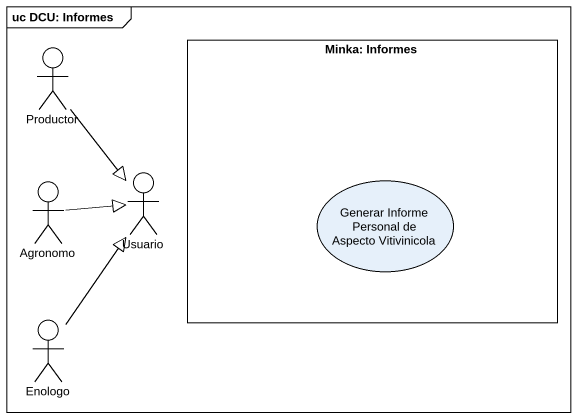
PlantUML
@startuml
mainframe uc DCU: Informes
actor Productor
rectangle "Minka: Informes" as Minka_Informes {
  usecase "Generar Informe Personal de Aspecto Vitivinicola" as Generar_Informe_Personal_de
}
actor Agronomo
actor Usuario
actor Enologo
Productor --|> Usuario
Agronomo -right-|> Usuario
Enologo -up-|> Usuario
@enduml
